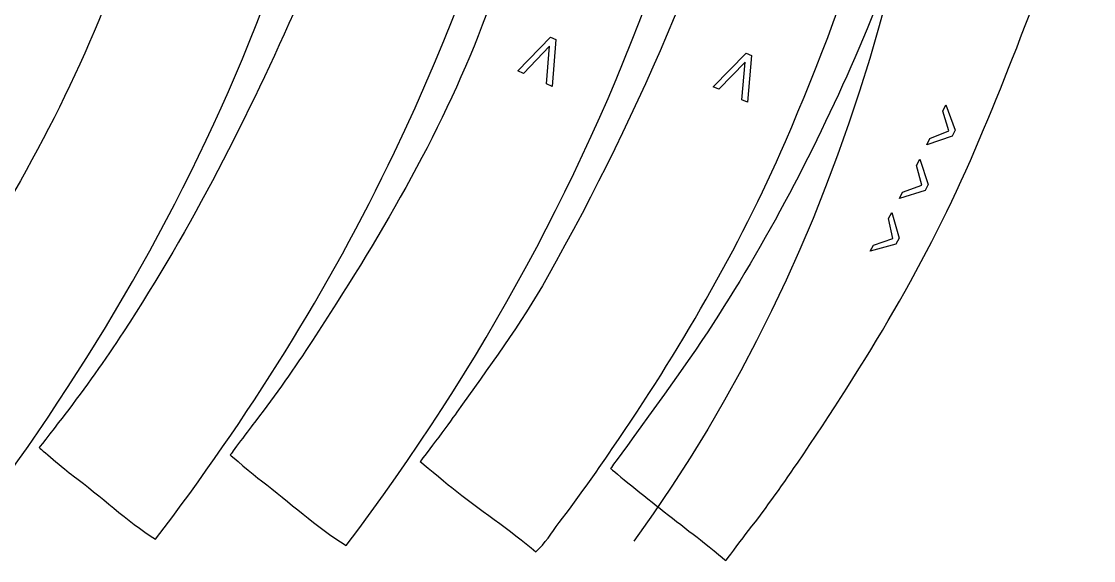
# Model space of a CAD drawing. Extents: x 2 to 268, y -2 to 104.
# Drawn here: x 113.23 to 156.14, y 4.51 to 26.1 of the extents above; entities that cross this region are included whole.
import ezdxf

# ---------------------------------------------------------------- set-up
doc = ezdxf.new("R2010")
doc.units = 0
doc.layers.add('all_text', color=7, linetype='CONTINUOUS')
doc.layers.add('original', color=7, linetype='CONTINUOUS')

msp = doc.modelspace()

# ---------------------------------------------------------------- linework, layer by layer
at = {"layer": 'all_text', "color": 7}
for points in [[(134.243741, 23.602255), (134.367739, 25.106537), (133.324325, 24.017162), (133.095708, 24.120268), (134.406437, 25.466986), (134.614951, 25.372944), (134.472385, 23.499087)], [(142.065225, 22.96269), (142.194606, 24.46651), (141.147274, 23.380905), (140.919044, 23.484892), (142.234621, 24.82687), (142.442784, 24.732045), (142.293437, 22.858723)], [(150.482495, 21.505577), (149.468569, 21.157705), (149.587094, 21.408055), (150.338515, 21.723161), (150.105988, 22.504101), (150.224502, 22.754452), (150.59807, 21.749703)], [(149.39572, 19.322852), (148.369989, 19.011498), (148.497396, 19.257447), (149.259623, 19.54545), (149.055204, 20.33421), (149.18261, 20.580159), (149.519962, 19.562679)], [(148.229988, 17.179694), (147.193573, 16.906001), (147.329869, 17.147128), (148.102104, 17.407109), (147.926618, 18.202814), (148.062924, 18.443941), (148.362905, 17.41482)]]:
    msp.add_lwpolyline(points, close=True, dxfattribs=at)
msp.add_open_spline([(137.73778, 88.93464), (154.38977, 63.7517), (154.56983, 28.51236), (137.73778, 5.28397)], degree=3, dxfattribs=at)
at = {"layer": 'original', "color": 7}
for points in [[(128.16107, 20.86264), (137.17638, 39.79919), (138.68102, 59.55084), (132.26581, 79.35475)], [(148.64787, 78.94397), (154.79213, 61.60458), (154.00303, 41.89189), (146.74202, 25.01131)], [(122.3504, 25.26531), (128.91545, 41.42259), (130.13127, 60.02114), (125.38824, 76.82731)], [(143.80409, 21.28597), (149.2744, 33.90859), (151.93463, 47.42985), (150.84497, 61.16728)], [(126.22305, 5.11464), (137.10103, 19.44363), (143.14369, 36.40168), (143.49082, 54.39064)], [(135.89029, 39.31997), (134.89546, 34.71106), (133.33336, 30.34226), (131.66881, 25.94264)], [(143.11226, 37.17993), (141.09042, 29.70547), (138.06369, 22.61507), (134.28501, 15.86731)], [(151.38853, 20.94731), (153.23765, 25.30908), (154.9005, 29.65824), (156.13663, 34.23997)], [(116.85215, 27.46664), (115.05552, 22.7204), (112.48589, 18.25745), (109.74777, 14.00464)], [(124.32144, 26.87397), (122.28859, 22.27598), (120.07371, 17.87899), (117.31358, 13.66597)], [(131.66881, 25.94264), (129.98733, 21.50001), (127.46765, 17.28886), (124.88024, 13.32731)], [(110.98305, 5.62264), (115.59146, 11.69324), (119.47681, 18.19225), (122.3504, 25.26531)], [(146.74202, 25.01131), (145.05207, 21.08387), (143.04039, 17.24314), (140.69428, 13.66597)], [(136.87497, 8.99491), (139.52673, 12.86503), (141.93719, 16.97644), (143.80409, 21.28597)], [(118.60305, 5.36864), (122.29621, 10.23274), (125.53302, 15.34068), (128.16107, 20.86264)], [(144.28584, 8.41664), (146.97739, 12.36888), (149.51739, 16.53533), (151.38853, 20.94731)], [(134.28501, 15.86731), (133.22414, 13.97331), (131.89995, 12.21987), (130.65451, 10.44864)], [(117.31358, 13.66597), (116.57698, 12.5416), (115.78704, 11.43331), (114.97255, 10.36397)], [(124.88024, 13.32731), (124.1665, 12.23426), (123.41043, 11.14121), (122.61033, 10.10997)], [(140.69428, 13.66597), (139.56483, 11.94301), (136.80809, 8.20339), (136.80809, 8.20339)], [(114.97255, 10.36397), (114.7304, 10.04732), (113.94274, 9.04346), (113.94274, 9.04346)], [(130.65451, 10.44864), (130.3387, 9.99906), (129.1947, 8.47777), (129.1947, 8.47777)], [(122.61033, 10.10997), (122.36056, 9.78655), (121.58693, 8.74281), (121.58693, 8.74281)], [(113.94274, 9.04346), (113.94274, 9.04346), (114.97678, 8.14401), (115.30105, 7.90779)], [(121.58693, 8.74281), (121.58693, 8.74281), (122.53243, 7.93743), (122.83639, 7.70798)], [(134.75068, 6.03158), (135.49405, 6.99255), (136.18747, 7.99246), (136.87497, 8.99491)], [(129.1947, 8.47777), (129.1947, 8.47777), (130.14397, 7.68427), (130.45639, 7.43451)], [(136.80809, 8.20339), (136.80809, 8.20339), (137.26782, 7.80619), (137.65305, 7.50224)], [(142.19627, 5.53797), (142.92609, 6.46931), (143.61951, 7.43789), (144.28584, 8.41664)], [(115.30105, 7.90779), (116.41611, 7.09584), (117.43381, 6.09931), (118.60305, 5.36864)], [(122.83639, 7.70798), (123.96245, 6.85708), (125.02417, 5.8614), (126.22305, 5.11464)], [(130.45639, 7.43451), (131.49863, 6.60223), (132.82782, 5.72617), (133.8193, 4.8586)], [(137.65305, 7.50224), (138.52512, 6.81305), (139.39041, 6.11286), (140.27772, 5.44484)], [(133.8193, 4.8586), (134.20256, 5.20563), (134.42217, 5.6074), (134.75068, 6.03158)], [(140.27772, 5.44484), (140.54103, 5.24587), (141.42187, 4.51369), (141.42187, 4.51369)], [(141.42187, 4.51369), (141.42187, 4.51369), (142.00577, 5.29498), (142.19627, 5.53797)]]:
    msp.add_open_spline(points, degree=3, dxfattribs=at)

doc.saveas('drawing.dxf')
